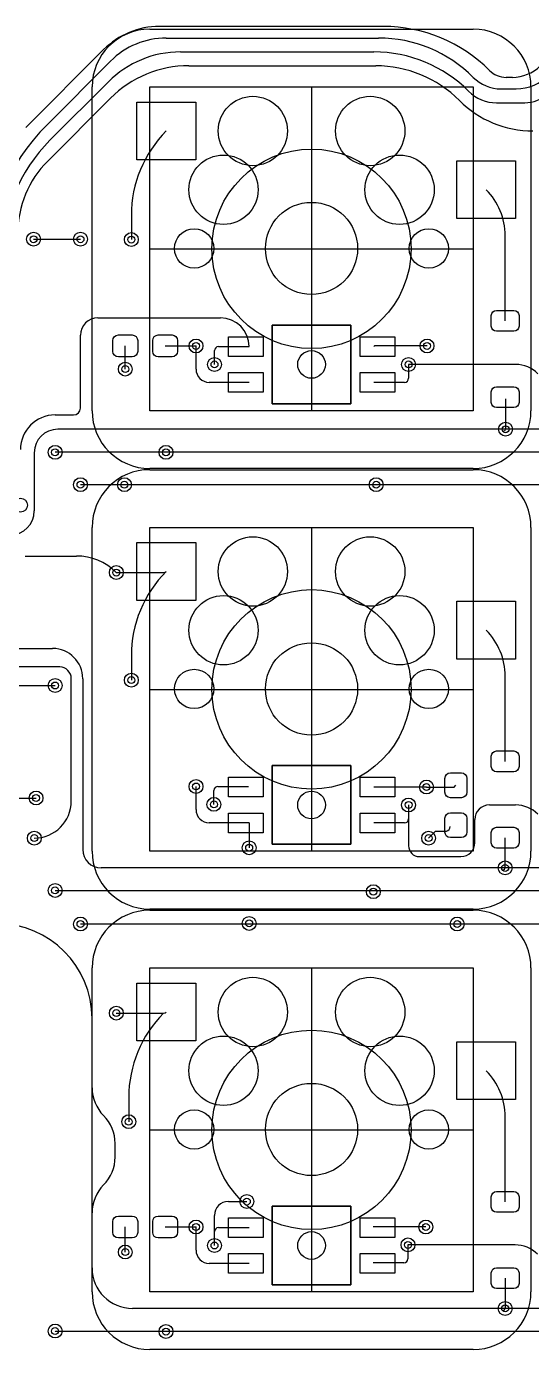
# Model space of a CAD drawing. Header units: millimetres. Extents: x -171 to 83, y -111 to 20.
# Drawn here: x -107.5 to -85.7, y -47.6 to 9.6 of the extents above; entities that cross this region are included whole.
import ezdxf

# ---------------------------------------------------------------- set-up
doc = ezdxf.new("R2010")
doc.units = ezdxf.units.MM
doc.layers.add('livello 5', color=18, linetype='Continuous', lineweight=25, true_color=0x000000)
doc.layers.add('livello 6', color=18, linetype='Continuous', lineweight=25, true_color=0x000000)

msp = doc.modelspace()

# ---------------------------------------------------------------- linework, layer by layer
at = {"layer": 'livello 5', "color": 250, "true_color": 0x3d3d3d, "flags": 128}
for points in [[(-102.198, 9.5, 0.41421356), (-104.698, 7)], [(-85.699, 7, 0.41421356), (-88.199, 9.5)], [(-104.698, -7, 0.41421356), (-102.198, -9.5)], [(-88.199, -9.5, 0.41421356), (-85.699, -7)], [(-102.198, -9.5502, 0.41419013), (-104.698, -12.0502)], [(-102.198, -9.5503, 0.41421356), (-104.698, -12.0503)], [(-85.6991, -12.0501, 0.41421356), (-88.199, -9.5502)], [(-85.699, -12.0503, 0.41421356), (-88.199, -9.5503)], [(-104.698, -26.05, 0.41421356), (-102.198, -28.55)], [(-88.199, -28.55, 0.41421356), (-85.699, -26.05)], [(-102.198, -28.6003, 0.41421356), (-104.698, -31.1003)], [(-102.198, -28.6003, 0.41421356), (-104.698, -31.1003)], [(-85.699, -31.1003, 0.41421356), (-88.199, -28.6003)], [(-85.699, -31.1003, 0.41421356), (-88.199, -28.6003)], [(-104.698, -45.1, 0.41421356), (-102.198, -47.6)], [(-88.199, -47.6, 0.41421356), (-85.699, -45.1)]]:
    msp.add_lwpolyline(points, format="xyb", dxfattribs=at)
for points in [[(-102.198, 9.5), (-88.199, 9.5)], [(-104.698, -7), (-104.698, 7)], [(-102.198, -7), (-102.198, 7)], [(-102.198, 7), (-88.199, 7)], [(-95.1985, 7), (-95.1985, -7)], [(-88.199, 7), (-88.199, -7)], [(-85.699, 7), (-85.699, -7)], [(-102.198, 0), (-88.199, 0)], [(-88.199, -7), (-102.198, -7)], [(-88.199, -9.5), (-102.198, -9.5)], [(-102.198, -9.5501), (-88.199, -9.5501)], [(-102.198, -9.5503), (-88.199, -9.5503)], [(-104.698, -26.05), (-104.698, -12.0503)], [(-102.198, -12.0501), (-88.199, -12.0501)], [(-102.198, -12.0503), (-88.199, -12.0503)], [(-102.198, -26.05), (-102.198, -12.0503)], [(-95.1985, -12.0501), (-95.1985, -26.0501)], [(-88.199, -12.0503), (-88.199, -26.05)], [(-85.699, -12.0503), (-85.699, -26.05)], [(-102.198, -19.0501), (-88.199, -19.0501)], [(-102.198, -19.0501), (-88.199, -19.0501)], [(-88.199, -26.05), (-102.198, -26.05)], [(-88.199, -28.55), (-102.198, -28.55)], [(-102.198, -28.6003), (-88.199, -28.6003)], [(-102.198, -28.6003), (-88.199, -28.6003)], [(-104.698, -45.1), (-104.698, -31.1003)], [(-102.198, -31.1003), (-88.199, -31.1003)], [(-102.198, -31.1003), (-88.199, -31.1003)], [(-102.198, -45.1), (-102.198, -31.1003)], [(-95.1985, -31.1003), (-95.1985, -45.1003)], [(-88.199, -31.1003), (-88.199, -45.1)], [(-85.699, -31.1003), (-85.699, -45.1)], [(-102.198, -38.1003), (-88.199, -38.1003)], [(-102.198, -38.1003), (-88.199, -38.1003)], [(-88.199, -45.1), (-102.198, -45.1)], [(-88.199, -47.6), (-102.198, -47.6)]]:
    msp.add_lwpolyline(points, dxfattribs=at)
at = {"layer": 'livello 5', "color": 250, "true_color": 0x2f2d31, "flags": 128}
for points in [[(-96.8985, -6.7), (-96.8985, -3.3)], [(-96.8985, -3.3), (-93.4985, -3.3)], [(-93.4985, -3.3), (-96.8985, -3.3)], [(-96.8985, -3.3), (-96.8985, -6.7)], [(-93.4985, -3.3), (-93.4985, -6.7)], [(-93.4985, -6.7), (-93.4985, -3.3)], [(-93.4985, -6.7), (-96.8985, -6.7)], [(-96.8985, -6.7), (-93.4985, -6.7)], [(-96.8985, -22.3502), (-93.4985, -22.3502)], [(-96.8985, -25.7501), (-96.8985, -22.3502)], [(-93.4985, -22.3502), (-96.8985, -22.3502)], [(-96.8985, -22.3502), (-96.8985, -25.7501)], [(-93.4985, -22.3502), (-93.4985, -25.7501)], [(-93.4985, -25.7501), (-93.4985, -22.3502)], [(-93.4985, -25.7501), (-96.8985, -25.7501)], [(-96.8985, -25.7501), (-93.4985, -25.7501)], [(-96.8985, -44.8003), (-96.8985, -41.4003)], [(-96.8985, -41.4003), (-93.4985, -41.4003)], [(-93.4985, -41.4003), (-96.8985, -41.4003)], [(-96.8985, -41.4003), (-96.8985, -44.8003)], [(-93.4985, -41.4003), (-93.4985, -44.8003)], [(-93.4985, -44.8003), (-93.4985, -41.4003)], [(-93.4985, -44.8003), (-96.8985, -44.8003)], [(-96.8985, -44.8003), (-93.4985, -44.8003)]]:
    msp.add_lwpolyline(points, dxfattribs=at)
at = {"layer": 'livello 5', "color": 250, "true_color": 0x3d3d3d}
for centre in [(-95.1985, 0), (-95.1985, -19.0501), (-95.1985, -38.1003)]:
    msp.add_circle(centre, 4.3114, dxfattribs=at)
at = {"layer": 'livello 6', "color": 133, "true_color": 0x37cbcb, "flags": 128}
for points in [[(-101.7843, 9.6165, 0.19890588), (-104.1985, 8.6165)], [(-87.4986, 7.7165, 0.19891233), (-92.0856, 9.6165)], [(-101.4844, 9.1165, 0.19891088), (-103.8985, 8.1165)], [(-88.1985, 7.4165, 0.19891265), (-92.3027, 9.1165)], [(-100.8701, 8.5165, 0.19891687), (-103.9914, 7.2236)], [(-88.3985, 6.8165, 0.19891265), (-92.5027, 8.5165)], [(-100.508, 7.9165, 0.19891324), (-103.9061, 6.509)], [(-88.7986, 6.4165, 0.19891219), (-92.4199, 7.9165)], [(-87.4986, 7.7165, 0.19891393), (-86.7743, 7.4165)], [(-86.5057, 7.4165, 0.19892741), (-85.2985, 7.9165)], [(-86.3471, 6.9165, 0.19892444), (-84.8985, 7.5165)], [(-88.1985, 7.4165, 0.19891219), (-86.9914, 6.9165)], [(-88.7986, 6.4165, 0.19891274), (-85.6118, 5.0965)], [(-88.3985, 6.8165, 0.19891219), (-87.1914, 6.3165)], [(-85.9642, 6.3165, 0.19891284), (-84.9985, 6.7165)], [(-106.648, 5.3671, 0.19891061), (-109.2985, -1.0319)], [(-106.5207, 4.6943, 0.19891266), (-108.5985, -0.322)], [(-101.4885, 5.0965, 0.19891687), (-102.9985, 1.451)], [(-106.6196, 3.7955, 0.19891442), (-107.9153, 0.6672)], [(-86.8173, 0.5737, 0.19890863), (-87.6385, 2.5565)], [(-104.4485, -2.9835, 0.41421356), (-105.1985, -3.7335)], [(-97.8985, -4.225, 0.41421356), (-99.14, -2.9835)], [(-99.2235, -4.225, 0.41421356), (-99.3985, -4.4)], [(-92.4735, -4.2, 0.41421356), (-92.4985, -4.225)], [(-85.3985, -5.4, 0.19891284), (-86.3642, -5)], [(-100.1985, -5.2, 0.41421356), (-99.6235, -5.775)], [(-91.1735, -5.775, 0.41421356), (-90.9985, -5.6)], [(-106.2985, -7.1835, 0.41421356), (-107.7985, -8.6835)], [(-105.4985, -7.1835, 0.41421356), (-105.1985, -6.8835)], [(-106.1824, -7.8, 0.41421356), (-107.1985, -8.8161)], [(-86.8759, -7.8774, 0.41421356), (-86.7985, -7.8)], [(-108.2432, -12.3767, 0.41421356), (-107.1985, -11.332)], [(-103.6485, -14, 0.19891266), (-105.3783, -13.2835)], [(-101.4886, -13.9536, 0.19891478), (-102.9985, -17.5991)], [(-101.6004, -14, 0.1990148), (-101.4885, -13.9536)], [(-86.8172, -18.4765, 0.19890479), (-87.6385, -16.4937)], [(-105.0985, -18.5903, 0.41421356), (-106.4053, -17.2835)], [(-105.5985, -18.5835, 0.41421356), (-106.0985, -18.0835)], [(-99.2485, -23.2501, 0.41421356), (-99.4235, -23.4251)], [(-107.1985, -25.4835, 0.41421356), (-105.5985, -23.8835)], [(-100.1985, -24.2502, 0.41416263), (-99.6235, -24.8251)], [(-87.4972, -24.0502, 0.41421356), (-88.1302, -24.6832)], [(-85.3985, -24.4501, 0.19890496), (-86.3642, -24.0502)], [(-91.1735, -24.8252, 0.41421356), (-90.9985, -24.6502)], [(-89.359, -25.1826, 0.34537141), (-89.1922, -24.9751)], [(-88.7302, -26.2832, 0.41421356), (-88.1302, -25.6832)], [(-105.0985, -25.9728, 0.41421356), (-104.2985, -26.7728)], [(-90.9985, -25.8149, 0.41421356), (-90.5302, -26.2832)], [(-86.8945, -26.8501, 0.41421356), (-86.8172, -26.7728)], [(-104.6985, -33.2835, 0.41421356), (-108.7985, -29.1835)], [(-101.6004, -33.0501, 0.19891687), (-103.1104, -36.6956)], [(-101.6004, -33.0501, 0.19894675), (-101.4885, -33.0038)], [(-86.8173, -37.5266, 0.19890863), (-87.6385, -35.5438)], [(-104.6985, -36.2764, 0.19891219), (-104.1985, -37.4835)], [(-103.6986, -38.6906, 0.19890588), (-104.1985, -37.4835)], [(-104.1985, -40.4835, 0.19889958), (-103.6985, -39.2764)], [(-104.1986, -40.4835, 0.19890588), (-104.6985, -41.6906)], [(-98.7985, -41.2, 0.41421356), (-99.3985, -41.8)], [(-99.2235, -42.3253, 0.41421356), (-99.3985, -42.5003)], [(-100.1985, -43.3003, 0.41421356), (-99.6235, -43.8753)], [(-85.4235, -43.4753, 0.19891284), (-86.3892, -43.0753)], [(-91.1985, -43.8503, 0.41421356), (-91.0235, -43.6753)], [(-104.6985, -44.073, 0.41421356), (-102.9485, -45.823)], [(-86.8945, -45.9003, 0.41421356), (-86.8172, -45.823)]]:
    msp.add_lwpolyline(points, format="xyb", dxfattribs=at)
for points in [[(-92.0856, 9.6165), (-101.7843, 9.6165)], [(-107.5672, 5.2479), (-104.1985, 8.6165)], [(-101.4844, 9.1165), (-92.3027, 9.1165)], [(-106.648, 5.3671), (-103.8985, 8.1165)], [(-100.8701, 8.5165), (-92.5027, 8.5165)], [(-100.508, 7.9165), (-92.4199, 7.9165)], [(-103.9914, 7.2236), (-106.5207, 4.6943)], [(-86.9914, 6.9165), (-86.3471, 6.9165)], [(-86.5057, 7.4165), (-86.7743, 7.4165)], [(-103.9061, 6.509), (-106.6196, 3.7955)], [(-100.2135, 6.3465), (-100.2135, 3.8465), (-102.7635, 3.8465), (-102.7635, 6.3465), (-100.2135, 6.3465)], [(-87.1914, 6.3165), (-85.9642, 6.3165)], [(-86.3635, 3.8065), (-86.3635, 1.3065), (-88.9135, 1.3065), (-88.9135, 3.8065), (-86.3635, 3.8065)], [(-102.9985, 1.451), (-102.9985, 0.4)], [(-86.8172, -3.1146), (-86.8172, 0.5737)], [(-107.2302, 0.4165), (-105.1985, 0.4165)], [(-86.4422, -2.6646), (-86.3561, -2.6817), (-86.2831, -2.7305), (-86.2344, -2.8035), (-86.2172, -2.8896), (-86.2172, -3.3396), (-86.2344, -3.4257), (-86.2831, -3.4987), (-86.3561, -3.5475), (-86.4422, -3.5646), (-87.1922, -3.5646), (-87.2783, -3.5475), (-87.3513, -3.4987), (-87.4001, -3.4257), (-87.4172, -3.3396), (-87.4172, -2.8896), (-87.4001, -2.8035), (-87.3513, -2.7305), (-87.2783, -2.6817), (-87.1922, -2.6646), (-86.4422, -2.6646)], [(-104.4485, -2.9835), (-99.14, -2.9835)], [(-105.1985, -6.8835), (-105.1985, -3.7335)], [(-102.7235, -4.4375), (-102.7416, -4.5284), (-102.7931, -4.6054), (-102.8702, -4.6569), (-102.961, -4.675), (-103.561, -4.675), (-103.6519, -4.6569), (-103.729, -4.6054), (-103.7805, -4.5284), (-103.7985, -4.4375), (-103.7985, -3.9625), (-103.7805, -3.8716), (-103.729, -3.7946), (-103.6519, -3.7431), (-103.561, -3.725), (-102.961, -3.725), (-102.8702, -3.7431), (-102.7931, -3.7946), (-102.7416, -3.8716), (-102.7235, -3.9625), (-102.7235, -4.4375)], [(-100.9985, -4.4375), (-101.0166, -4.5284), (-101.0681, -4.6054), (-101.1452, -4.6569), (-101.236, -4.675), (-101.836, -4.675), (-101.9269, -4.6569), (-102.004, -4.6054), (-102.0555, -4.5284), (-102.0735, -4.4375), (-102.0735, -3.9625), (-102.0555, -3.8716), (-102.004, -3.7946), (-101.9269, -3.7431), (-101.836, -3.725), (-101.236, -3.725), (-101.1452, -3.7431), (-101.0681, -3.7946), (-101.0166, -3.8716), (-100.9985, -3.9625), (-100.9985, -4.4375)], [(-97.2985, -3.8), (-97.2985, -4.65), (-98.7985, -4.65), (-98.7985, -3.8), (-97.2985, -3.8)], [(-91.5985, -3.8), (-91.5985, -4.65), (-93.0985, -4.65), (-93.0985, -3.8), (-91.5985, -3.8)], [(-103.261, -5.2), (-103.261, -4.2)], [(-101.536, -4.2), (-100.1985, -4.2)], [(-100.1985, -5.2), (-100.1985, -4.2)], [(-99.3985, -5), (-99.3985, -4.4)], [(-99.2235, -4.225), (-97.8985, -4.225)], [(-90.1985, -4.2), (-92.4735, -4.2)], [(-90.9985, -5), (-90.9985, -5.6)], [(-86.3642, -5), (-90.9985, -5)], [(-97.2985, -5.35), (-97.2985, -6.2), (-98.7985, -6.2), (-98.7985, -5.35), (-97.2985, -5.35)], [(-91.5985, -5.35), (-91.5985, -6.2), (-93.0985, -6.2), (-93.0985, -5.35), (-91.5985, -5.35)], [(-97.8985, -5.775), (-99.6235, -5.775)], [(-91.1735, -5.775), (-92.4985, -5.775)], [(-86.4422, -5.9646), (-86.3561, -5.9817), (-86.2831, -6.0305), (-86.2344, -6.1035), (-86.2172, -6.1896), (-86.2172, -6.6396), (-86.2344, -6.7257), (-86.2831, -6.7987), (-86.3561, -6.8475), (-86.4422, -6.8646), (-87.1922, -6.8646), (-87.2783, -6.8475), (-87.3513, -6.7987), (-87.4001, -6.7257), (-87.4172, -6.6396), (-87.4172, -6.1896), (-87.4001, -6.1035), (-87.3513, -6.0305), (-87.2783, -5.9817), (-87.1922, -5.9646), (-86.4422, -5.9646)], [(-86.7985, -6.4919), (-86.7985, -7.8)], [(-106.2985, -7.1835), (-105.4985, -7.1835)], [(-104.2985, -7.8), (-106.1824, -7.8)], [(-103.9302, -7.8), (-104.2985, -7.8)], [(-12.3799, -7.8), (-103.9302, -7.8)], [(-107.1985, -8.8161), (-107.1985, -11.332)], [(-101.4985, -8.8), (-106.2985, -8.8)], [(-12.3302, -8.8), (-101.4985, -8.8)], [(-103.2985, -10.2), (-105.1985, -10.2)], [(-12.3302, -10.2), (-103.2985, -10.2)], [(-100.2135, -12.7037), (-100.2135, -15.2037), (-102.7635, -15.2037), (-102.7635, -12.7037), (-100.2135, -12.7037)], [(-107.5985, -13.2835), (-105.3783, -13.2835)], [(-103.6485, -14), (-101.6004, -14)], [(-86.3635, -15.2436), (-86.3635, -17.7436), (-88.9135, -17.7436), (-88.9135, -15.2436), (-86.3635, -15.2436)], [(-108.1829, -17.2835), (-106.4053, -17.2835)], [(-102.9985, -17.5991), (-102.9985, -18.6502)], [(-106.0985, -18.0835), (-108.3641, -18.0835)], [(-105.5985, -23.8835), (-105.5985, -18.5835)], [(-105.0985, -18.5903), (-105.0985, -25.9728)], [(-86.8172, -22.1648), (-86.8172, -18.4765)], [(-109.2985, -18.8835), (-106.2985, -18.8835)], [(-86.4422, -21.7148), (-86.3561, -21.7319), (-86.2831, -21.7807), (-86.2344, -21.8537), (-86.2172, -21.9398), (-86.2172, -22.3898), (-86.2344, -22.4759), (-86.2831, -22.5489), (-86.3561, -22.5976), (-86.4422, -22.6148), (-87.1922, -22.6148), (-87.2783, -22.5976), (-87.3513, -22.5489), (-87.4001, -22.4759), (-87.4172, -22.3898), (-87.4172, -21.9398), (-87.4001, -21.8537), (-87.3513, -21.7807), (-87.2783, -21.7319), (-87.1922, -21.7148), (-86.4422, -21.7148)], [(-98.7985, -23.7001), (-98.7985, -22.8502), (-97.2985, -22.8502), (-97.2985, -23.7001), (-98.7985, -23.7001)], [(-93.0985, -23.7001), (-93.0985, -22.8502), (-91.5985, -22.8502), (-91.5985, -23.7001), (-93.0985, -23.7001)], [(-88.711, -22.6625), (-88.6202, -22.6806), (-88.5431, -22.7321), (-88.4916, -22.8091), (-88.4735, -22.9), (-88.4735, -23.5), (-88.4916, -23.5909), (-88.5431, -23.6679), (-88.6202, -23.7194), (-88.711, -23.7375), (-89.186, -23.7375), (-89.2769, -23.7194), (-89.354, -23.6679), (-89.4055, -23.5909), (-89.4235, -23.5), (-89.4235, -22.9), (-89.4055, -22.8091), (-89.354, -22.7321), (-89.2769, -22.6806), (-89.186, -22.6625), (-88.711, -22.6625)], [(-100.1985, -24.2501), (-100.1985, -23.2501)], [(-99.4235, -24.0251), (-99.4235, -23.4251)], [(-99.2485, -23.2501), (-97.9235, -23.2501)], [(-90.2235, -23.2751), (-92.4985, -23.2751)], [(-90.2235, -23.2751), (-89.0237, -23.2751)], [(-89.0237, -23.2751), (-88.9485, -23.2)], [(-112.6235, -23.7491), (-107.123, -23.7491)], [(-98.7985, -25.2501), (-98.7985, -24.4001), (-97.2985, -24.4001), (-97.2985, -25.2501), (-98.7985, -25.2501)], [(-93.0985, -25.2501), (-93.0985, -24.4001), (-91.5985, -24.4001), (-91.5985, -25.2501), (-93.0985, -25.2501)], [(-90.9985, -24.0501), (-90.9985, -24.6501)], [(-88.711, -24.3875), (-88.6202, -24.4056), (-88.5431, -24.4571), (-88.4916, -24.5341), (-88.4735, -24.625), (-88.4735, -25.225), (-88.4916, -25.3159), (-88.5431, -25.3929), (-88.6202, -25.4444), (-88.711, -25.4625), (-89.186, -25.4625), (-89.2769, -25.4444), (-89.354, -25.3929), (-89.4055, -25.3159), (-89.4235, -25.225), (-89.4235, -24.625), (-89.4055, -24.5341), (-89.354, -24.4571), (-89.2769, -24.4056), (-89.186, -24.3875), (-88.711, -24.3875)], [(-87.4971, -24.0501), (-86.3642, -24.0501)], [(-97.8985, -24.8251), (-99.6235, -24.8251)], [(-97.8985, -24.8251), (-97.8985, -25.9)], [(-91.1735, -24.8251), (-92.4985, -24.8251)], [(-90.9985, -24.6501), (-90.9985, -25.8149)], [(-88.1302, -25.6832), (-88.1302, -24.6832)], [(-86.4422, -25.0148), (-86.3561, -25.0319), (-86.2831, -25.0807), (-86.2344, -25.1537), (-86.2172, -25.2398), (-86.2172, -25.6898), (-86.2344, -25.7759), (-86.2831, -25.8489), (-86.3561, -25.8976), (-86.4422, -25.9148), (-87.1922, -25.9148), (-87.2783, -25.8976), (-87.3513, -25.8489), (-87.4001, -25.7759), (-87.4172, -25.6898), (-87.4172, -25.2398), (-87.4001, -25.1537), (-87.3513, -25.0807), (-87.2783, -25.0319), (-87.1922, -25.0148), (-86.4422, -25.0148)], [(-90.1302, -25.4835), (-89.8293, -25.1826)], [(-89.8293, -25.1826), (-89.359, -25.1826)], [(-86.8172, -26.7728), (-86.8172, -25.4648)], [(-90.5302, -26.2832), (-88.7302, -26.2832)], [(-28.1985, -26.7728), (-104.2985, -26.7728)], [(-106.2985, -27.7457), (-26.0985, -27.7457)], [(-31.8257, -29.2), (-105.1985, -29.2)], [(-100.2135, -31.7538), (-100.2135, -34.2538), (-102.7635, -34.2538), (-102.7635, -31.7538), (-100.2135, -31.7538)], [(-103.6485, -33.0501), (-101.6004, -33.0501)], [(-104.6985, -36.2764), (-104.6985, -33.2835)], [(-86.3635, -34.2938), (-86.3635, -36.7938), (-88.9135, -36.7938), (-88.9135, -34.2938), (-86.3635, -34.2938)], [(-103.1104, -36.6956), (-103.1104, -37.7467)], [(-86.8172, -41.2149), (-86.8172, -37.5266)], [(-103.6985, -39.2764), (-103.6985, -38.6906)], [(-86.4422, -40.7649), (-86.3561, -40.782), (-86.2831, -40.8308), (-86.2344, -40.9038), (-86.2172, -40.9899), (-86.2172, -41.4399), (-86.2344, -41.526), (-86.2831, -41.599), (-86.3561, -41.6478), (-86.4422, -41.6649), (-87.1922, -41.6649), (-87.2783, -41.6478), (-87.3513, -41.599), (-87.4001, -41.526), (-87.4172, -41.4399), (-87.4172, -40.9899), (-87.4001, -40.9038), (-87.3513, -40.8308), (-87.2783, -40.782), (-87.1922, -40.7649), (-86.4422, -40.7649)], [(-104.6985, -44.073), (-104.6985, -41.6906)], [(-98.7985, -41.2), (-97.9985, -41.2)], [(-102.7235, -42.5378), (-102.7416, -42.6287), (-102.7931, -42.7057), (-102.8702, -42.7572), (-102.961, -42.7753), (-103.561, -42.7753), (-103.6519, -42.7572), (-103.729, -42.7057), (-103.7805, -42.6287), (-103.7985, -42.5378), (-103.7985, -42.0628), (-103.7805, -41.9719), (-103.729, -41.8949), (-103.6519, -41.8434), (-103.561, -41.8253), (-102.961, -41.8253), (-102.8702, -41.8434), (-102.7931, -41.8949), (-102.7416, -41.9719), (-102.7235, -42.0628), (-102.7235, -42.5378)], [(-103.261, -43.3835), (-103.261, -42.3003)], [(-100.9985, -42.5378), (-101.0166, -42.6287), (-101.0681, -42.7057), (-101.1452, -42.7572), (-101.236, -42.7753), (-101.836, -42.7753), (-101.9269, -42.7572), (-102.004, -42.7057), (-102.0555, -42.6287), (-102.0735, -42.5378), (-102.0735, -42.0628), (-102.0555, -41.9719), (-102.004, -41.8949), (-101.9269, -41.8434), (-101.836, -41.8253), (-101.236, -41.8253), (-101.1452, -41.8434), (-101.0681, -41.8949), (-101.0166, -41.9719), (-100.9985, -42.0628), (-100.9985, -42.5378)], [(-101.536, -42.3003), (-100.1985, -42.3003)], [(-100.1985, -43.3003), (-100.1985, -42.3003)], [(-99.3985, -42.5003), (-99.3985, -41.8)], [(-99.2235, -42.3253), (-97.8985, -42.3253)], [(-97.2985, -41.9003), (-97.2985, -42.7503), (-98.7985, -42.7503), (-98.7985, -41.9003), (-97.2985, -41.9003)], [(-91.5985, -41.9003), (-91.5985, -42.7503), (-93.0985, -42.7503), (-93.0985, -41.9003), (-91.5985, -41.9003)], [(-90.2485, -42.3003), (-92.5235, -42.3003)], [(-99.3985, -43.1003), (-99.3985, -42.5003)], [(-97.2985, -43.4503), (-97.2985, -44.3003), (-98.7985, -44.3003), (-98.7985, -43.4503), (-97.2985, -43.4503)], [(-91.5985, -43.4503), (-91.5985, -44.3003), (-93.0985, -44.3003), (-93.0985, -43.4503), (-91.5985, -43.4503)], [(-91.0235, -43.0753), (-91.0235, -43.6753)], [(-86.3892, -43.0753), (-91.0235, -43.0753)], [(-97.8985, -43.8753), (-99.6235, -43.8753)], [(-91.1985, -43.8503), (-92.5235, -43.8503)], [(-86.4422, -44.0649), (-86.3561, -44.082), (-86.2831, -44.1308), (-86.2344, -44.2038), (-86.2172, -44.2899), (-86.2172, -44.7399), (-86.2344, -44.826), (-86.2831, -44.899), (-86.3561, -44.9478), (-86.4422, -44.9649), (-87.1922, -44.9649), (-87.2783, -44.9478), (-87.3513, -44.899), (-87.4001, -44.826), (-87.4172, -44.7399), (-87.4172, -44.2899), (-87.4001, -44.2038), (-87.3513, -44.1308), (-87.2783, -44.082), (-87.1922, -44.0649), (-86.4422, -44.0649)], [(-86.8172, -44.5149), (-86.8172, -45.823)], [(-12.3985, -45.823), (-102.9485, -45.823)], [(-106.2756, -46.823), (-106.2985, -46.8)], [(-101.4985, -46.823), (-106.2756, -46.823)], [(-14.4485, -46.823), (-101.4985, -46.823)]]:
    msp.add_lwpolyline(points, dxfattribs=at)
at = {"layer": 'livello 6', "color": 250, "true_color": 0x2f2d31, "flags": 128}
for points in [[(-96.8985, -6.7), (-96.8985, -3.3)], [(-96.8985, -3.3), (-93.4985, -3.3)], [(-93.4985, -3.3), (-96.8985, -3.3)], [(-96.8985, -3.3), (-96.8985, -6.7)], [(-93.4985, -3.3), (-93.4985, -6.7)], [(-93.4985, -6.7), (-93.4985, -3.3)], [(-93.4985, -6.7), (-96.8985, -6.7)], [(-96.8985, -6.7), (-93.4985, -6.7)], [(-96.8985, -22.3502), (-93.4985, -22.3502)], [(-96.8985, -25.7501), (-96.8985, -22.3502)], [(-93.4985, -22.3502), (-96.8985, -22.3502)], [(-96.8985, -22.3502), (-96.8985, -25.7501)], [(-93.4985, -22.3502), (-93.4985, -25.7501)], [(-93.4985, -25.7501), (-93.4985, -22.3502)], [(-93.4985, -25.7501), (-96.8985, -25.7501)], [(-96.8985, -25.7501), (-93.4985, -25.7501)], [(-96.8985, -44.8003), (-96.8985, -41.4003)], [(-96.8985, -41.4003), (-93.4985, -41.4003)], [(-93.4985, -41.4003), (-96.8985, -41.4003)], [(-96.8985, -41.4003), (-96.8985, -44.8003)], [(-93.4985, -41.4003), (-93.4985, -44.8003)], [(-93.4985, -44.8003), (-93.4985, -41.4003)], [(-93.4985, -44.8003), (-96.8985, -44.8003)], [(-96.8985, -44.8003), (-93.4985, -44.8003)]]:
    msp.add_lwpolyline(points, dxfattribs=at)
at = {"layer": 'livello 6', "color": 18, "true_color": 0x000000}
for centre, radius in [((-97.7385, 5.0965), 1.5), ((-92.6585, 5.0965), 1.5), ((-99.0085, 2.5565), 1.5), ((-91.3885, 2.5565), 1.5), ((-95.1985, 0.0165), 1.9939), ((-95.1985, 0.0165), 1.9939), ((-100.2785, 0.0165), 0.8509), ((-100.2785, 0.0165), 0.8509), ((-90.1185, 0.0165), 0.8509), ((-90.1185, 0.0165), 0.8509), ((-107.2302, 0.4165), 0.15), ((-105.1985, 0.4165), 0.15), ((-102.9985, 0.4), 0.15), ((-100.1985, -4.2), 0.15), ((-90.1985, -4.2), 0.15), ((-103.261, -5.2), 0.15), ((-99.3985, -5), 0.15), ((-90.9985, -5), 0.15), ((-86.7985, -7.8), 0.15), ((-106.2985, -8.8), 0.15), ((-101.4985, -8.8), 0.15), ((-105.1985, -10.2), 0.15), ((-103.2985, -10.2), 0.15), ((-92.3985, -10.2), 0.15), ((-97.7385, -13.9537), 1.5), ((-92.6585, -13.9537), 1.5), ((-103.6485, -14), 0.15), ((-99.0085, -16.4936), 1.5), ((-91.3885, -16.4936), 1.5), ((-95.1985, -19.0336), 1.9939), ((-95.1985, -19.0336), 1.9939), ((-100.2785, -19.0336), 0.8509), ((-100.2785, -19.0336), 0.8509), ((-90.1185, -19.0336), 0.8509), ((-90.1185, -19.0336), 0.8509), ((-106.2985, -18.8835), 0.15), ((-102.9985, -18.6502), 0.15), ((-100.1985, -23.2501), 0.15), ((-90.2235, -23.2751), 0.15), ((-107.123, -23.7491), 0.15), ((-99.4235, -24.0251), 0.15), ((-90.9985, -24.0501), 0.15), ((-107.1985, -25.4835), 0.15), ((-90.1302, -25.4835), 0.15), ((-97.8985, -25.9), 0.15), ((-86.8172, -26.7728), 0.15), ((-106.2985, -27.7457), 0.15), ((-92.5235, -27.8), 0.15), ((-105.1985, -29.2), 0.15), ((-97.8985, -29.1728), 0.15), ((-88.8923, -29.2), 0.15), ((-97.7385, -33.0038), 1.5), ((-92.6585, -33.0038), 1.5), ((-103.6485, -33.0501), 0.15), ((-99.0085, -35.5438), 1.5), ((-91.3885, -35.5438), 1.5), ((-95.1985, -38.0838), 1.9939), ((-95.1985, -38.0838), 1.9939), ((-103.1104, -37.7467), 0.15), ((-100.2785, -38.0838), 0.8509), ((-100.2785, -38.0838), 0.8509), ((-90.1185, -38.0838), 0.8509), ((-90.1185, -38.0838), 0.8509), ((-97.9985, -41.2), 0.15), ((-100.1985, -42.3003), 0.15), ((-90.2485, -42.3003), 0.15), ((-103.261, -43.3835), 0.15), ((-99.3985, -43.1003), 0.15), ((-91.0235, -43.0753), 0.15), ((-86.8172, -45.823), 0.15), ((-106.2985, -46.8), 0.15), ((-101.4985, -46.823), 0.15)]:
    msp.add_circle(centre, radius, dxfattribs=at)
at = {"layer": 'livello 6', "color": 250, "true_color": 0x121212}
for centre in [(-107.2302, 0.4165), (-105.1985, 0.4165), (-102.9985, 0.4), (-100.1985, -4.2), (-90.1985, -4.2), (-103.261, -5.2), (-99.3985, -5), (-90.9985, -5), (-86.7985, -7.8), (-106.2985, -8.8), (-101.4985, -8.8), (-105.1985, -10.2), (-103.2985, -10.2), (-92.3985, -10.2), (-107.7985, -11.0835), (-103.6485, -14), (-106.2985, -18.8835), (-102.9985, -18.6502), (-107.123, -23.7491), (-100.1985, -23.2501), (-90.2235, -23.2751), (-99.4235, -24.0251), (-90.9985, -24.0501), (-107.1985, -25.4835), (-97.8985, -25.9), (-90.1302, -25.4835), (-86.8172, -26.7728), (-106.2985, -27.7457), (-92.5235, -27.8), (-105.1985, -29.2), (-97.8985, -29.1728), (-88.8923, -29.2), (-103.6485, -33.0501), (-103.1104, -37.7467), (-97.9985, -41.2), (-100.1985, -42.3003), (-90.2485, -42.3003), (-99.3985, -43.1003), (-91.0235, -43.0753), (-103.261, -43.3835), (-86.8172, -45.823), (-106.2985, -46.8), (-101.4985, -46.823)]:
    msp.add_circle(centre, 0.3, dxfattribs=at)
at = {"layer": 'livello 6', "color": 133, "true_color": 0x37cbcb}
for centre in [(-95.1985, -5), (-95.1985, -24.0501), (-95.1985, -43.1003)]:
    msp.add_circle(centre, 0.5991, dxfattribs=at)

doc.saveas('drawing.dxf')
